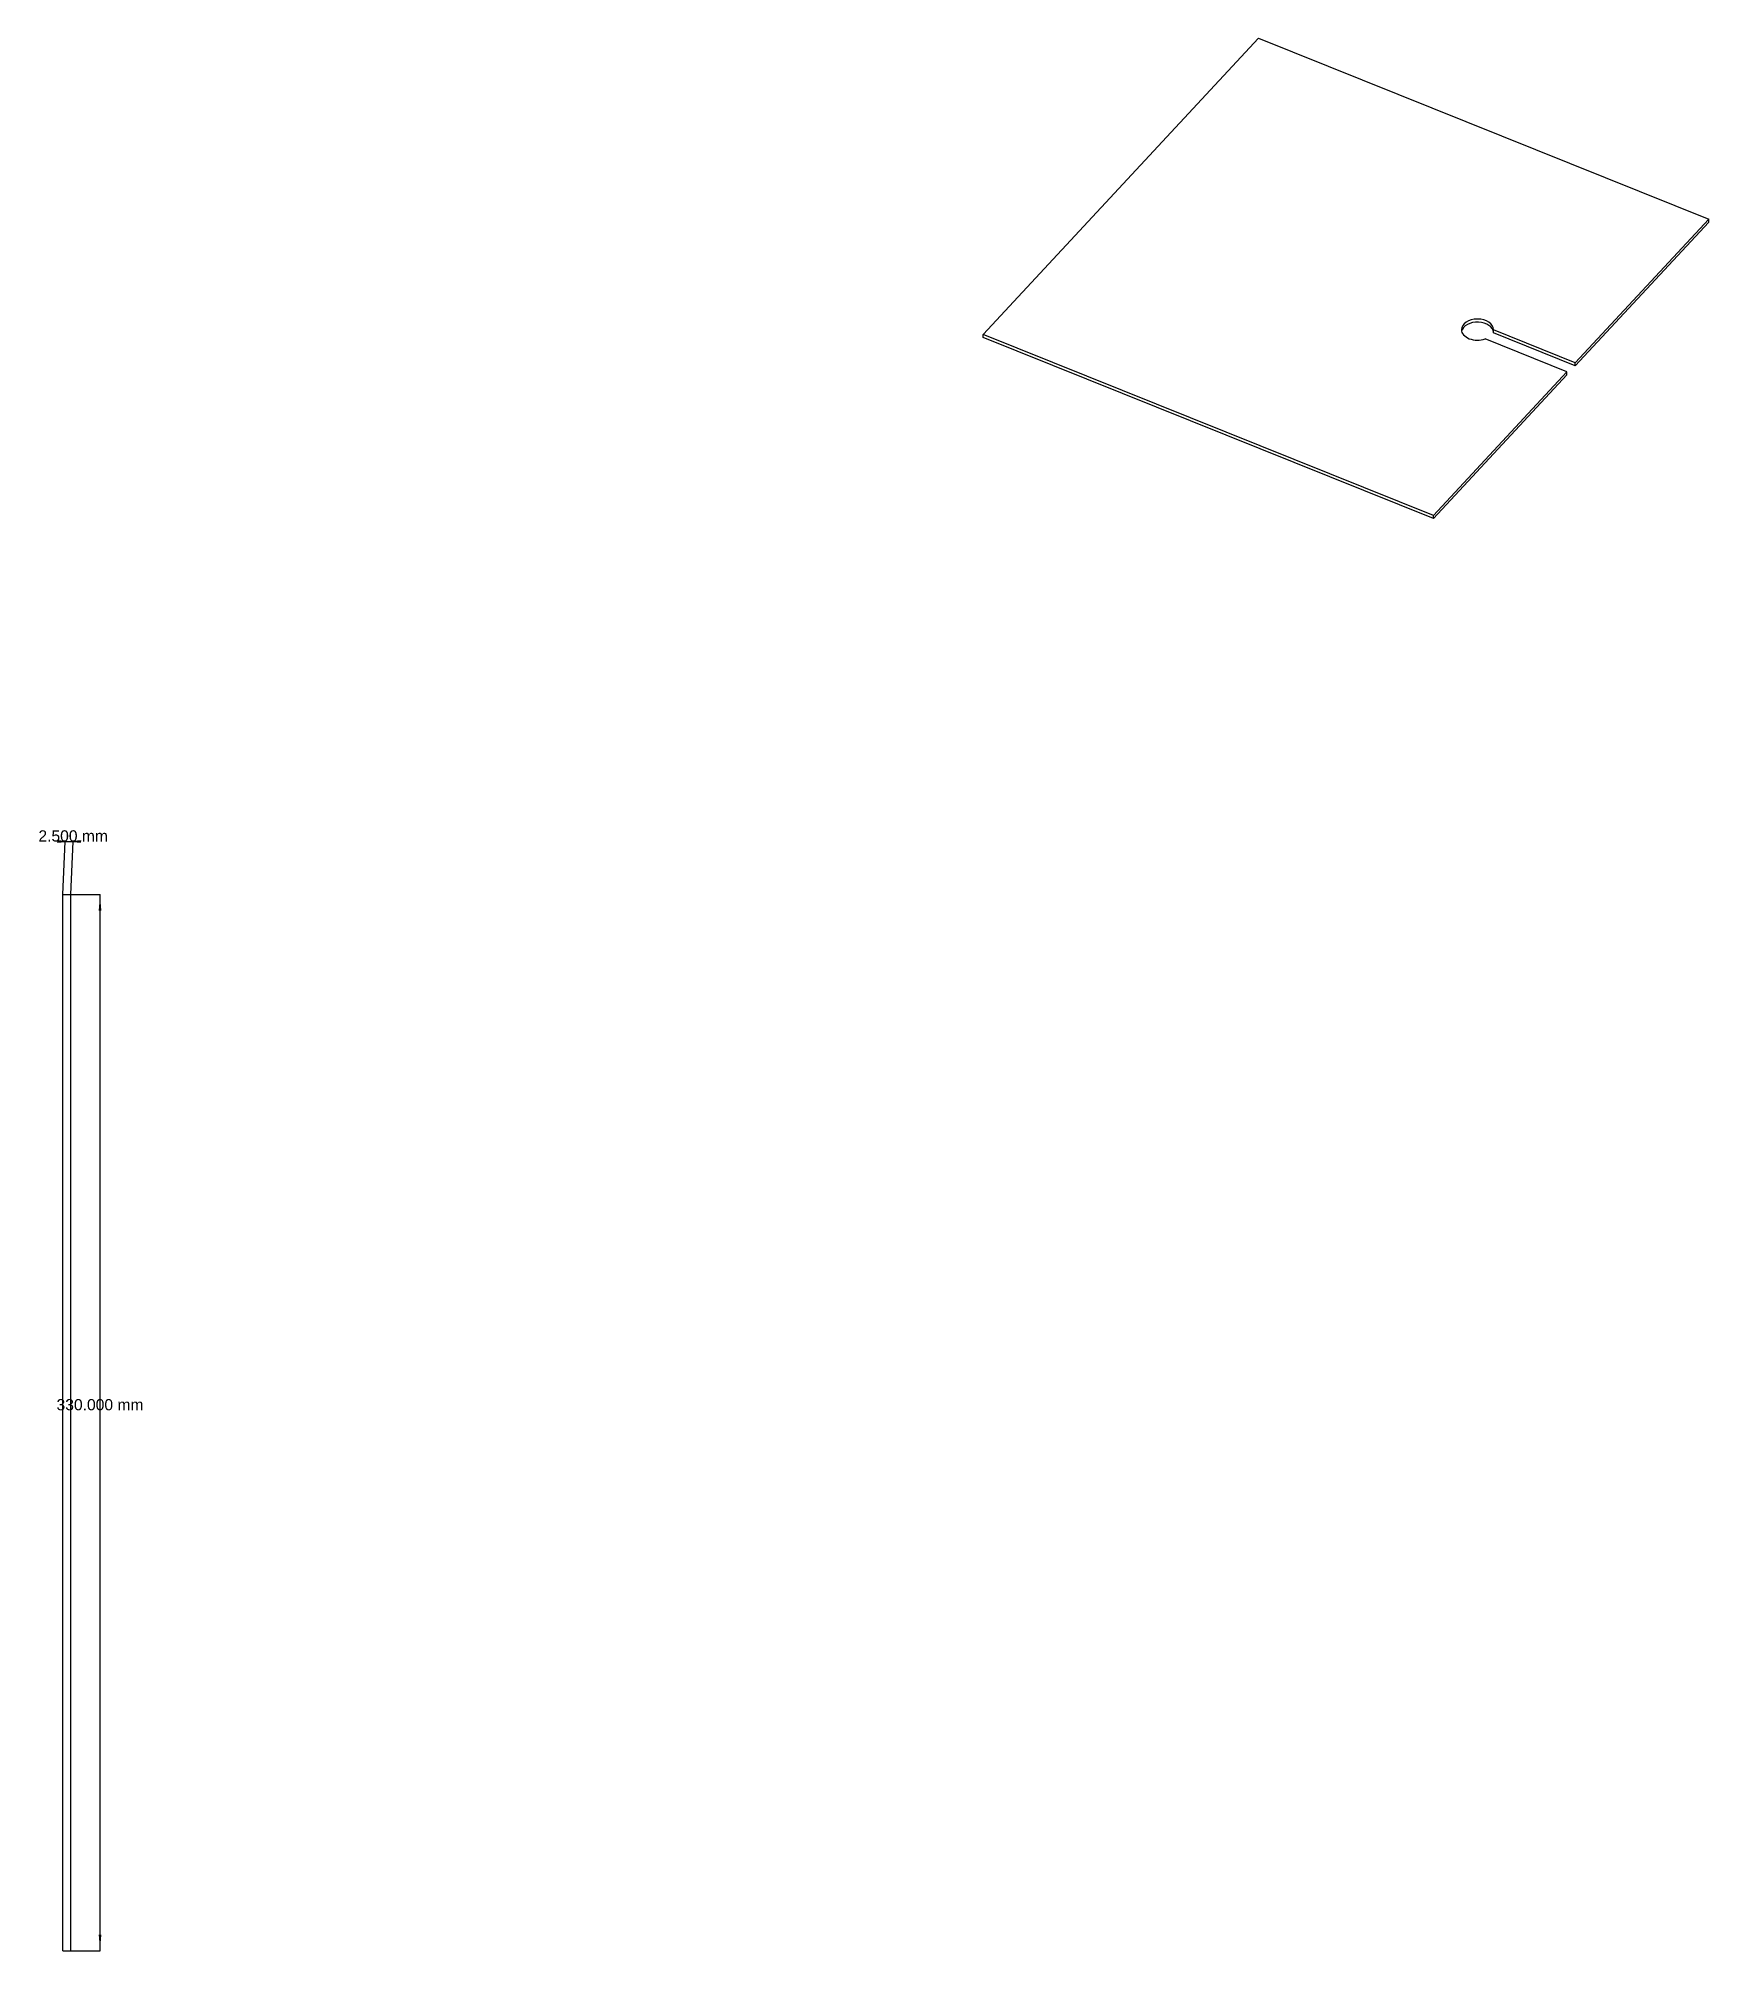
# Model space of a CAD drawing. Extents: x 120 to 1143, y 193 to 791.
# Drawn here: x 621 to 1143, y 193 to 791 of the extents above; entities that cross this region are included whole.
import ezdxf
from ezdxf.enums import TextEntityAlignment as Align

# ---------------------------------------------------------------- set-up
doc = ezdxf.new("R2010")
doc.units = 0
doc.layers.get('0').update_dxf_attribs({"linetype": 'CONTINUOUS'})
for name, color, linetype in [('Dimension030', 7, 'CONTINUOUS'), ('Dimension031', 7, 'CONTINUOUS'), ('ProjItem014', 7, 'CONTINUOUS'), ('View018', 7, 'CONTINUOUS')]:
    doc.layers.add(name, color=color, linetype=linetype)
doc.styles.get("Standard").update_dxf_attribs({"font": 'arial.ttf'})
doc.dimstyles.get("Standard").update_dxf_attribs({"dimscale": 0, "dimtxt": 2.5, "dimasz": 2.5, "dimexe": 1.25, "dimexo": 0.625, "dimtad": 1, "dimtxsty": 'STANDARD', "dimcen": 2.5, "dimazin": 3, "dimtfac": 1, "dimtmove": 0, "dimatfit": 3})

# ---------------------------------------------------------------- blocks, each defined once
blk = doc.blocks.new('*Dimension030')
at = {"color": 0}
for points in [[(640.008, 518.026), (640.842, 518.026), (640.425, 523.026)], [(640.008, 198.026), (640.842, 198.026), (640.425, 193.026)]]:
    blk.add_solid(points, dxfattribs=at)
at = {"layer": 'Dimension030'}
for p, q in [((631.262, 523.026), (640.425, 523.026)), ((640.425, 193.026), (640.425, 523.026)), ((631.262, 193.026), (640.425, 193.026))]:
    blk.add_line(p, q, dxfattribs=at)
blk.add_text('330.000 mm', height=3.5, dxfattribs=at).set_placement((640.425, 361.888), align=Align.CENTER)
blk = doc.blocks.new('*Dimension031')
at = {"color": 0}
for points in [[(627.011, 539.186), (627.049, 540.019), (632.03, 539.603)], [(634.511, 539.186), (634.549, 540.019), (629.53, 539.603)]]:
    blk.add_solid(points, dxfattribs=at)
at = {"layer": 'Dimension031'}
for p, q in [((628.762, 523.026), (629.53, 539.603)), ((629.53, 539.603), (632.03, 539.603)), ((631.262, 523.026), (632.03, 539.603))]:
    blk.add_line(p, q, dxfattribs=at)
blk.add_text('2.500 mm', height=3.5, dxfattribs=at).set_placement((632.03, 539.603), align=Align.CENTER)

msp = doc.modelspace()

# ---------------------------------------------------------------- linework, layer by layer
at = {"layer": 'ProjItem014'}
for p, q in [((628.762, 523.026), (631.262, 523.026)), ((628.762, 193.026), (628.762, 523.026)), ((631.262, 193.026), (631.262, 523.026)), ((628.762, 193.026), (631.262, 193.026))]:
    msp.add_line(p, q, dxfattribs=at)
at = {"layer": 'View018'}
for p, q in [((916.481, 698.056), (1002.53, 790.574)), ((1002.53, 790.574), (1143.31, 734.027)), ((1143.31, 734.027), (1101.59, 689.171)), ((1143.31, 733.085), (1101.59, 688.228)), ((1143.31, 733.085), (1143.31, 734.027)), ((1076, 698.509), (1076, 699.452)), ((1101.59, 689.171), (1076, 699.452)), ((916.481, 697.114), (916.481, 698.056)), ((1057.27, 641.51), (916.481, 698.056)), ((1057.27, 640.568), (916.481, 697.114)), ((1098.99, 686.367), (1073.39, 696.648)), ((1101.59, 688.228), (1076, 698.509)), ((1101.59, 688.228), (1101.59, 689.171)), ((1098.99, 686.367), (1057.27, 641.51)), ((1098.99, 685.425), (1057.27, 640.568)), ((1098.99, 685.425), (1098.99, 686.367)), ((1057.27, 640.568), (1057.27, 641.51))]:
    msp.add_line(p, q, dxfattribs=at)
for centre, start_param, end_param in [((1071, 699.534), 0, 3.14159), ((1071, 699.534), 3.14159, 5.21097), ((1071, 698.592), 0.0250135, 2.99772), ((1071, 699.534), 6.25817, 0)]:
    msp.add_ellipse(centre, major_axis=(5, 0), ratio=0.657149, start_param=start_param, end_param=end_param, dxfattribs=at)

# ---------------------------------------------------------------- dimensions: what is measured, and where the dimension line sits
at = {"layer": 'Dimension030'}
dim = msp.add_aligned_dim(p1=(631.262, 193.026), p2=(631.262, 523.026), distance=-9.163, text='330.000 mm', dimstyle='STANDARD', dxfattribs=at)
dim.commit()
dim.dimension.update_dxf_attribs({"geometry": '*Dimension030', "text_midpoint": (645.425, 361.888)})
at = {"layer": 'Dimension031'}
dim = msp.add_aligned_dim(p1=(628.762, 523.026), p2=(631.262, 523.026), distance=16.577, text='2.500 mm', dimstyle='STANDARD', dxfattribs=at)
dim.commit()
dim.dimension.update_dxf_attribs({"geometry": '*Dimension031', "text_midpoint": (632.03, 544.603)})

doc.saveas('drawing.dxf')
